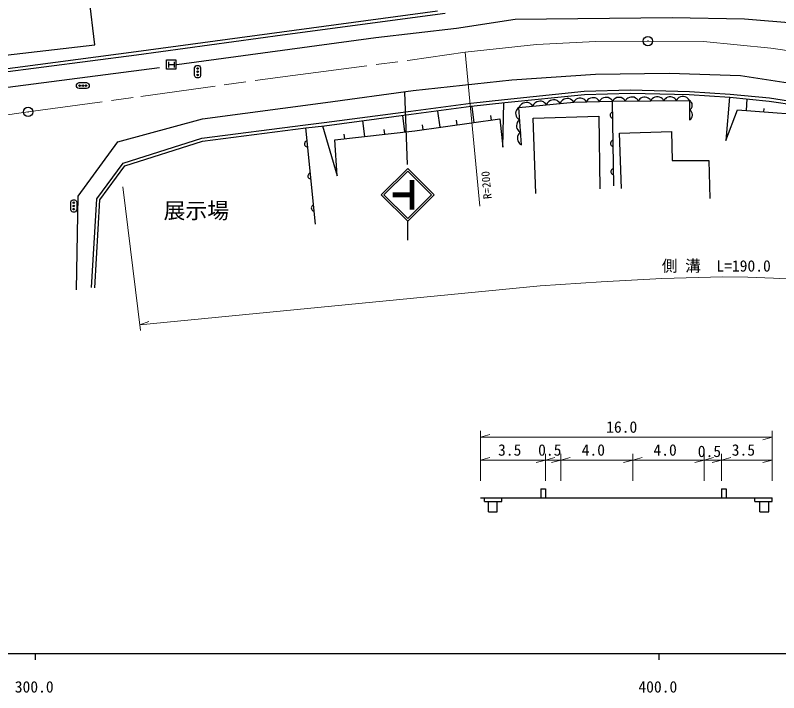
# Model space of a CAD drawing. Units: millimetres, scale not verified. Extents: x 40000 to 680000, y 20000 to 380000.
# Drawn here: x 364806 to 487233, y 198715 to 307356 of the extents above; entities that cross this region are included whole.
import ezdxf
from ezdxf.enums import TextEntityAlignment as Align

# ---------------------------------------------------------------- set-up
doc = ezdxf.new("R2010")
doc.units = ezdxf.units.MM
doc.header["$LTSCALE"] = 1000
doc.linetypes.add('CHAIN', pattern=[18.5, 12, -1.5, 3.5, -1.5])
for name, color, linetype, lineweight in [('M-BGD', 7, 'Continuous', 25), ('M-BGD-EXST', 7, 'Continuous', 25), ('M-BMK', 2, 'CHAIN', 13), ('M-BMK-SRVR', 3, 'Continuous', 25), ('M-STR-HTXT', 7, 'Continuous', 13), ('M-STR-STRC', 7, 'Continuous', 25), ('M-TTL-BAND', 7, 'Continuous', 25)]:
    doc.layers.add(name, color=color, linetype=linetype, lineweight=lineweight)
doc.styles.add('ＭＳ ゴシック', font='')
doc.styles.get('ＭＳ ゴシック').set_extended_font_data('MS Gothic')

msp = doc.modelspace()

# ---------------------------------------------------------------- linework, layer by layer
at = {"layer": 'M-BGD'}
for p, q in [((377587, 302632), (375593, 318891)), ((407569, 304710), (432537, 308046)), ((407636, 304215), (433765, 307706)), ((384189, 301526), (407569, 304710)), ((384255, 301031), (407636, 304215)), ((363246, 300945), (377587, 302632)), ((357249, 298017), (384189, 301526)), ((357317, 297522), (384255, 301031)), ((443257, 293871), (456039, 295162)), ((456039, 295162), (463438, 295384)), ((463438, 295384), (472910, 295138)), ((472910, 295138), (479431, 294707)), ((437850, 293257), (443257, 293871)), ((443310, 293374), (456071, 294663)), ((452805, 293909), (452555, 293752)), ((453063, 293979), (452805, 293909)), ((453326, 294004), (453063, 293979)), ((453593, 293986), (453326, 294004)), ((453868, 293881), (453593, 293986)), ((454057, 293766), (453868, 293881)), ((454772, 293891), (454614, 293768)), ((455009, 294016), (454772, 293891)), ((455248, 294061), (455009, 294016)), ((455488, 294067), (455248, 294061)), ((455729, 294032), (455488, 294067)), ((455972, 293917), (455729, 294032)), ((456134, 293801), (455972, 293917)), ((456071, 294663), (463439, 294883)), ((456626, 293827), (456502, 293698)), ((456791, 293957), (456626, 293827)), ((457040, 294088), (456791, 293957)), ((457291, 294136), (457040, 294088)), ((457543, 294141), (457291, 294136)), ((457796, 294105), (457543, 294141)), ((458051, 293984), (457796, 294105)), ((458221, 293862), (458051, 293984)), ((458350, 293738), (458221, 293862)), ((458725, 293873), (458602, 293744)), ((458890, 294002), (458725, 293873)), ((459140, 294134), (458890, 294002)), ((459391, 294181), (459140, 294134)), ((459643, 294187), (459391, 294181)), ((459895, 294150), (459643, 294187)), ((460150, 294030), (459895, 294150)), ((460321, 293907), (460150, 294030)), ((460449, 293784), (460321, 293907)), ((460849, 293899), (460730, 293778)), ((461008, 294021), (460849, 293899)), ((461247, 294143), (461008, 294021)), ((461486, 294186), (461247, 294143)), ((461726, 294188), (461486, 294186)), ((461967, 294151), (461726, 294188)), ((462208, 294033), (461967, 294151)), ((462369, 293915), (462208, 294033)), ((462490, 293796), (462369, 293915)), ((462861, 293935), (462736, 293808)), ((463028, 294063), (462861, 293935)), ((463278, 294192), (463028, 294063)), ((463530, 294236), (463278, 294192)), ((463439, 294883), (472887, 294638)), ((463782, 294239), (463530, 294236)), ((464034, 294199), (463782, 294239)), ((464287, 294076), (464034, 294199)), ((464457, 293951), (464287, 294076)), ((464584, 293827), (464457, 293951)), ((464712, 293618), (464584, 293827)), ((464949, 293940), (464830, 293819)), ((465108, 294062), (464949, 293940)), ((465346, 294184), (465108, 294062)), ((465586, 294227), (465346, 294184)), ((465826, 294229), (465586, 294227)), ((466066, 294191), (465826, 294229)), ((466308, 294074), (466066, 294191)), ((466469, 293955), (466308, 294074)), ((466590, 293837), (466469, 293955)), ((466712, 293638), (466590, 293837)), ((466836, 293849), (466712, 293638)), ((466961, 293976), (466836, 293849)), ((467127, 294104), (466961, 293976)), ((467378, 294232), (467127, 294104)), ((467630, 294277), (467378, 294232)), ((467882, 294279), (467630, 294277)), ((468134, 294240), (467882, 294279)), ((468387, 294116), (468134, 294240)), ((468557, 293992), (468387, 294116)), ((468684, 293867), (468557, 293992)), ((468812, 293659), (468684, 293867)), ((468930, 293860), (468812, 293659)), ((469049, 293981), (468930, 293860)), ((469207, 294103), (469049, 293981)), ((469446, 294225), (469207, 294103)), ((469686, 294267), (469446, 294225)), ((469926, 294270), (469686, 294267)), ((470166, 294232), (469926, 294270)), ((470407, 294115), (470166, 294232)), ((470569, 293996), (470407, 294115)), ((470690, 293877), (470569, 293996)), ((470812, 293679), (470690, 293877)), ((470936, 293890), (470812, 293679)), ((471060, 294017), (470936, 293890)), ((471227, 294145), (471060, 294017)), ((471478, 294273), (471227, 294145)), ((471729, 294318), (471478, 294273)), ((471981, 294320), (471729, 294318)), ((472234, 294281), (471981, 294320)), ((472487, 294157), (472234, 294281)), ((472656, 294033), (472487, 294157)), ((472784, 293908), (472656, 294033)), ((472912, 293699), (472784, 293908)), ((472887, 294638), (479390, 294209)), ((479346, 294212), (478728, 287275)), ((479390, 294209), (485703, 293595)), ((479431, 294707), (485765, 294091)), ((482041, 292081), (482176, 293938)), ((485765, 294091), (494922, 292678)), ((428251, 291974), (437850, 293257)), ((428317, 291479), (437911, 292761)), ((437911, 292761), (443310, 293374)), ((438416, 290170), (438063, 292699)), ((443004, 286202), (443155, 293357)), ((445580, 292583), (454354, 293442)), ((445705, 292816), (445595, 292584)), ((445824, 292960), (445705, 292816)), ((445986, 293109), (445824, 292960)), ((446236, 293266), (445986, 293109)), ((446495, 293336), (446236, 293266)), ((446757, 293361), (446495, 293336)), ((447024, 293343), (446757, 293361)), ((447300, 293238), (447024, 293343)), ((447488, 293123), (447300, 293238)), ((447632, 293005), (447488, 293123)), ((447785, 292799), (447632, 293005)), ((447895, 293031), (447785, 292799)), ((448013, 293175), (447895, 293031)), ((448176, 293323), (448013, 293175)), ((448426, 293480), (448176, 293323)), ((448684, 293550), (448426, 293480)), ((448947, 293576), (448684, 293550)), ((449214, 293558), (448947, 293576)), ((449489, 293452), (449214, 293558)), ((449677, 293338), (449489, 293452)), ((449822, 293219), (449677, 293338)), ((449974, 293013), (449822, 293219)), ((450084, 293245), (449974, 293013)), ((450203, 293389), (450084, 293245)), ((450365, 293538), (450203, 293389)), ((450615, 293695), (450365, 293538)), ((450874, 293764), (450615, 293695)), ((451136, 293790), (450874, 293764)), ((451403, 293772), (451136, 293790)), ((451679, 293666), (451403, 293772)), ((451867, 293552), (451679, 293666)), ((452011, 293434), (451867, 293552)), ((452164, 293228), (452011, 293434)), ((452274, 293459), (452164, 293228)), ((452392, 293604), (452274, 293459)), ((452555, 293752), (452392, 293604)), ((454201, 293648), (454057, 293766)), ((454354, 293442), (454201, 293648)), ((454354, 293442), (460580, 293577)), ((454497, 293645), (454381, 293442)), ((454614, 293768), (454497, 293645)), ((456257, 293683), (456134, 293801)), ((456381, 293486), (456257, 293683)), ((456502, 293698), (456381, 293486)), ((458481, 293531), (458350, 293738)), ((458602, 293744), (458481, 293531)), ((460580, 293577), (460449, 293784)), ((460580, 293577), (472912, 293699)), ((460764, 280018), (460580, 293577)), ((460730, 293778), (460612, 293577)), ((462612, 293597), (462490, 293796)), ((462736, 293808), (462612, 293597)), ((464830, 293819), (464712, 293618)), ((472912, 293699), (472912, 290571)), ((473062, 293581), (472912, 293671)), ((473152, 293491), (473062, 293581)), ((473242, 293371), (473152, 293491)), ((473332, 293191), (473242, 293371)), ((473242, 292471), (473332, 292651)), ((473362, 293011), (473332, 293191)), ((473332, 292651), (473362, 292831)), ((473362, 292831), (473362, 293011)), ((485703, 293595), (494844, 292184)), ((414329, 290134), (428251, 291974)), ((414390, 289638), (428317, 291479)), ((432953, 289408), (432592, 291993)), ((445067, 291905), (445045, 291662)), ((445045, 291662), (445062, 291423)), ((445062, 291423), (445119, 291187)), ((445170, 292153), (445067, 291905)), ((445278, 292321), (445170, 292153)), ((445389, 292449), (445278, 292321)), ((445580, 292583), (445389, 292449)), ((446010, 286571), (445580, 292583)), ((460228, 291512), (460190, 291391)), ((460190, 291391), (460192, 291231)), ((460287, 291613), (460228, 291512)), ((460385, 291714), (460287, 291613)), ((460484, 291775), (460385, 291714)), ((460604, 291817), (460484, 291775)), ((472912, 292171), (473062, 292261)), ((473072, 292075), (472912, 292171)), ((473062, 292261), (473152, 292351)), ((473168, 291979), (473072, 292075)), ((473152, 292351), (473242, 292471)), ((473264, 291851), (473168, 291979)), ((473360, 291659), (473264, 291851)), ((473392, 291467), (473360, 291659)), ((473392, 291275), (473392, 291467)), ((478728, 287275), (480630, 292183)), ((480630, 292183), (489097, 291569)), ((484864, 291876), (484902, 292413)), ((420842, 287915), (420552, 290438)), ((427253, 288652), (426953, 291265)), ((428856, 288836), (442513, 290742)), ((435684, 289789), (435577, 290556)), ((441147, 290552), (441042, 291302)), ((442513, 290742), (443004, 286202)), ((445119, 291187), (445255, 290956)), ((445312, 290158), (445210, 289910)), ((445255, 290956), (445387, 290805)), ((445421, 290326), (445312, 290158)), ((445387, 290805), (445515, 290693)), ((445532, 290454), (445421, 290326)), ((445515, 290693), (445723, 290588)), ((445723, 290588), (445532, 290454)), ((447830, 290869), (458382, 291176)), ((448259, 278783), (447830, 290869)), ((458382, 291176), (458566, 279519)), ((460192, 291231), (460233, 291112)), ((460233, 291112), (460295, 291013)), ((460295, 291013), (460396, 290914)), ((460396, 290914), (460497, 290855)), ((460497, 290855), (460617, 290817)), ((472912, 290571), (473072, 290667)), ((473072, 290667), (473168, 290763)), ((473168, 290763), (473264, 290891)), ((473264, 290891), (473360, 291083)), ((473360, 291083), (473392, 291275)), ((394747, 287642), (411359, 289795)), ((394855, 287151), (411420, 289299)), ((411359, 289795), (414329, 290134)), ((411420, 289299), (414390, 289638)), ((412966, 273866), (411420, 289299)), ((414086, 289603), (416402, 281596)), ((424048, 288283), (423959, 289054)), ((430222, 289026), (430112, 289810)), ((445210, 289910), (445187, 289668)), ((445187, 289668), (445204, 289428)), ((445204, 289428), (445261, 289192)), ((445261, 289192), (445398, 288961)), ((445398, 288961), (445529, 288810)), ((416034, 287363), (428856, 288836)), ((417636, 287547), (417551, 288291)), ((445352, 287915), (445330, 287673)), ((445455, 288163), (445352, 287915)), ((445563, 288331), (445455, 288163)), ((445529, 288810), (445657, 288699)), ((445674, 288459), (445563, 288331)), ((445657, 288699), (445865, 288593)), ((445865, 288593), (445674, 288459)), ((461695, 288476), (470039, 288722)), ((462002, 279580), (461695, 288476)), ((470039, 288722), (470162, 284059)), ((382096, 283653), (394747, 287642)), ((382401, 283225), (394855, 287151)), ((411215, 286877), (411188, 286754)), ((411188, 286754), (411205, 286595)), ((411205, 286595), (411257, 286480)), ((411265, 286983), (411215, 286877)), ((411257, 286480), (411327, 286387)), ((411354, 287093), (411265, 286983)), ((411447, 287163), (411354, 287093)), ((411562, 287216), (411447, 287163)), ((416402, 281596), (416034, 287363)), ((445330, 287673), (445347, 287433)), ((445347, 287433), (445404, 287197)), ((445404, 287197), (445540, 286966)), ((445540, 286966), (445671, 286815)), ((445671, 286815), (445800, 286704)), ((445800, 286704), (446008, 286598)), ((460289, 286992), (460251, 286872)), ((460251, 286872), (460253, 286712)), ((460253, 286712), (460295, 286592)), ((460348, 287093), (460289, 286992)), ((460295, 286592), (460356, 286493)), ((460447, 287194), (460348, 287093)), ((460356, 286493), (460457, 286394)), ((460546, 287256), (460447, 287194)), ((460665, 287297), (460546, 287256)), ((411327, 286387), (411437, 286298)), ((411437, 286298), (411543, 286248)), ((411543, 286248), (411667, 286221)), ((460457, 286394), (460558, 286336)), ((460558, 286336), (460679, 286297)), ((470162, 284059), (476051, 284059)), ((476051, 284059), (476174, 277985)), ((377861, 277942), (382096, 283653)), ((378351, 277765), (382401, 283225)), ((411756, 281737), (411729, 281613)), ((411729, 281613), (411746, 281454)), ((411805, 281842), (411756, 281737)), ((411894, 281952), (411805, 281842)), ((411987, 282022), (411894, 281952)), ((412103, 282075), (411987, 282022)), ((460351, 282473), (460312, 282352)), ((460312, 282352), (460315, 282192)), ((460315, 282192), (460356, 282073)), ((460409, 282573), (460351, 282473)), ((460356, 282073), (460417, 281974)), ((460508, 282675), (460409, 282573)), ((460417, 281974), (460519, 281875)), ((460607, 282736), (460508, 282675)), ((460519, 281875), (460620, 281816)), ((460727, 282778), (460607, 282736)), ((460620, 281816), (460740, 281778)), ((411746, 281454), (411798, 281339)), ((411798, 281339), (411868, 281246)), ((411868, 281246), (411978, 281157)), ((411978, 281157), (412084, 281107)), ((412084, 281107), (412207, 281080)), ((377055, 263682), (377861, 277942)), ((377554, 263654), (378351, 277765)), ((412346, 276701), (412297, 276596)), ((412435, 276811), (412346, 276701)), ((412528, 276881), (412435, 276811)), ((412643, 276934), (412528, 276881)), ((412297, 276596), (412270, 276472)), ((412270, 276472), (412286, 276313)), ((412286, 276313), (412339, 276198)), ((412339, 276198), (412409, 276105)), ((412409, 276105), (412519, 276016)), ((412519, 276016), (412624, 275966)), ((412624, 275966), (412748, 275939)), ((449064, 231415), (449850, 231415)), ((449064, 231415), (449064, 229954)), ((449850, 231415), (449850, 229954)), ((478040, 231415), (478825, 231415)), ((478040, 231415), (478040, 229954)), ((478825, 231415), (478825, 229954)), ((439428, 229954), (486187, 229954)), ((440033, 229403), (440033, 229954)), ((440033, 229403), (442831, 229403)), ((440671, 227734), (440671, 229403)), ((442095, 227734), (442095, 229403)), ((442831, 229403), (442831, 229954)), ((483390, 229403), (483390, 229954)), ((483390, 229403), (486187, 229403)), ((484212, 227734), (484212, 229403)), ((485635, 227734), (485635, 229403)), ((486187, 229403), (486187, 229954)), ((440671, 227734), (442095, 227734)), ((484212, 227734), (485635, 227734))]:
    msp.add_line(p, q, dxfattribs=at)
at = {"layer": 'M-BGD-EXST'}
for p, q in [((389078, 298702), (389078, 300202)), ((389078, 300202), (390578, 300202)), ((390578, 300202), (390578, 298702)), ((389378, 299902), (389378, 299002)), ((389378, 299452), (390278, 299452)), ((390278, 299902), (390278, 299002)), ((393566, 298901), (393646, 299101)), ((393566, 297701), (393566, 298901)), ((393646, 299101), (393766, 299221)), ((393766, 299221), (393926, 299301)), ((393926, 299301), (394166, 299301)), ((394166, 299301), (394326, 299221)), ((394326, 299221), (394446, 299101)), ((394446, 299101), (394526, 298901)), ((394526, 298901), (394526, 297701)), ((390578, 298702), (389078, 298702)), ((393646, 297501), (393566, 297701)), ((393766, 297381), (393646, 297501)), ((394446, 297501), (394326, 297381)), ((394526, 297701), (394446, 297501)), ((374641, 296197), (374721, 296357)), ((374721, 296357), (374841, 296477)), ((374841, 296477), (375041, 296557)), ((375041, 296557), (376241, 296557)), ((376241, 296557), (376441, 296477)), ((376441, 296477), (376561, 296357)), ((376561, 296357), (376641, 296197)), ((393926, 297301), (393766, 297381)), ((394166, 297301), (393926, 297301)), ((394326, 297381), (394166, 297301)), ((374641, 295957), (374641, 296197)), ((374721, 295797), (374641, 295957)), ((374841, 295677), (374721, 295797)), ((375041, 295597), (374841, 295677)), ((376241, 295597), (375041, 295597)), ((376441, 295677), (376241, 295597)), ((376561, 295797), (376441, 295677)), ((376641, 295957), (376561, 295797)), ((376641, 296197), (376641, 295957)), ((373708, 277378), (373788, 277578)), ((373708, 276178), (373708, 277378)), ((373788, 277578), (373908, 277698)), ((373908, 277698), (374068, 277778)), ((374068, 277778), (374308, 277778)), ((374308, 277778), (374468, 277698)), ((374468, 277698), (374588, 277578)), ((374588, 277578), (374668, 277378)), ((374668, 277378), (374668, 276178)), ((373788, 275978), (373708, 276178)), ((373908, 275858), (373788, 275978)), ((374068, 275778), (373908, 275858)), ((374308, 275778), (374068, 275778)), ((374468, 275858), (374308, 275778)), ((374588, 275978), (374468, 275858)), ((374668, 276178), (374588, 275978))]:
    msp.add_line(p, q, dxfattribs=at)
for centre in [(394046, 298821), (394046, 298301), (394046, 297781), (375121, 296077), (375641, 296077), (376161, 296077), (374188, 277298), (374188, 276778), (374188, 276258)]:
    msp.add_circle(centre, 120, dxfattribs=at)
at = {"layer": 'M-BMK'}
for p, q in [((436930, 301460), (448396, 302644)), ((448396, 302644), (457918, 303134)), ((457918, 303134), (466261, 303222)), ((466261, 303222), (475163, 303128)), ((475163, 303128), (485966, 302097)), ((428157, 300172), (436930, 301460)), ((485966, 302097), (495881, 300576)), ((409292, 297706), (428157, 300172)), ((384949, 294338), (409292, 297706)), ((366852, 291853), (384949, 294338)), ((358722, 290706), (366852, 291853))]:
    msp.add_line(p, q, dxfattribs=at)
at = {"layer": 'M-BMK-SRVR'}
for centre, radius in [((466261, 303222), 750), ((466261, 303222), 30), ((366852, 291853), 750), ((366852, 291853), 30)]:
    msp.add_circle(centre, radius, dxfattribs=at)
at = {"layer": 'M-STR-HTXT'}
for p, q in [((436930, 301460), (439328, 276724)), ((382066, 279824), (384903, 256817)), ((384795, 257693), (448986, 263966)), ((384795, 257693), (386247, 258257)), ((439428, 232718), (439428, 240712)), ((439428, 239712), (440928, 240132)), ((486187, 240712), (486187, 232718)), ((439428, 239712), (486187, 239712)), ((486187, 239712), (484687, 239292)), ((439428, 236031), (440928, 236451)), ((449850, 237031), (449850, 232718)), ((449850, 236031), (451350, 236451)), ((452285, 237031), (452285, 232718)), ((452285, 236031), (453785, 236451)), ((463819, 237031), (463819, 232718)), ((463819, 236031), (465319, 236451)), ((475292, 237031), (475292, 232718)), ((475292, 236031), (476792, 236451)), ((478040, 237031), (478040, 232718)), ((478040, 236031), (479540, 236451)), ((439428, 236031), (449850, 236031)), ((449850, 236031), (448350, 235611)), ((449850, 236031), (452285, 236031)), ((452285, 236031), (450785, 235611)), ((452285, 236031), (463819, 236031)), ((463819, 236031), (462319, 235611)), ((463819, 236031), (475292, 236031)), ((475292, 236031), (473792, 235611)), ((475292, 236031), (478040, 236031)), ((478040, 236031), (476540, 235611)), ((478040, 236031), (486187, 236031)), ((486187, 236031), (484687, 235611))]:
    msp.add_line(p, q, dxfattribs=at)
msp.add_lwpolyline([(448986, 263966), (458763, 264612), (468489, 265136), (478288, 265387), (482288, 265356), (486413, 265217), (490407, 264976), (494394, 264632), (498173, 264215), (501863, 263707), (506600, 262933), (511322, 262058), (515394, 261213), (519485, 260259), (522577, 259437), (525561, 258534), (528213, 257631), (531019, 256564), (534127, 255236), (537212, 253806), (538133, 253370)], dxfattribs=at)
at = {"layer": 'M-STR-STRC'}
for p, q in [((435568, 305308), (444959, 306720)), ((444959, 306720), (470171, 307007)), ((470171, 307007), (481739, 306802)), ((481739, 306802), (490463, 306035)), ((422626, 303774), (435568, 305308)), ((390720, 299445), (422626, 303774)), ((360005, 295362), (387940, 298966)), ((444424, 296996), (457860, 297928)), ((457860, 297928), (469670, 298082)), ((469670, 298082), (481096, 297701)), ((481096, 297701), (497354, 295171)), ((428626, 295309), (444424, 296996)), ((414562, 293363), (428626, 295309)), ((427236, 295037), (427666, 283442)), ((394853, 290755), (414562, 293363)), ((381279, 287074), (394853, 290755)), ((374914, 278331), (381279, 287074)), ((427744, 282802), (423502, 278559)), ((423926, 278559), (427744, 282378)), ((431987, 278559), (427744, 282802)), ((427744, 282378), (431563, 278559)), ((428144, 280909), (428144, 276209)), ((428274, 280909), (428274, 276209)), ((428404, 280909), (428404, 276209)), ((428534, 280909), (428534, 276209)), ((428664, 280909), (428664, 276209)), ((374607, 263300), (374914, 278331)), ((423502, 278559), (427744, 274317)), ((427744, 274741), (423926, 278559)), ((425414, 278909), (425414, 278209)), ((425544, 278909), (425544, 278209)), ((425674, 278909), (425674, 278209)), ((425804, 278909), (425804, 278209)), ((425934, 278909), (425934, 278209)), ((426064, 278909), (426064, 278209)), ((426194, 278909), (426194, 278209)), ((426324, 278909), (426324, 278209)), ((426454, 278909), (426454, 278209)), ((426584, 278909), (426584, 278209)), ((426714, 278909), (426714, 278209)), ((426844, 278909), (426844, 278209)), ((426974, 278909), (426974, 278209)), ((427104, 278909), (427104, 278209)), ((427234, 278909), (427234, 278209)), ((427364, 278909), (427364, 278209)), ((427494, 278909), (427494, 278209)), ((427624, 278909), (427624, 278209)), ((431563, 278559), (427744, 274741)), ((427744, 274317), (431987, 278559)), ((427754, 278909), (427754, 278209)), ((427884, 278909), (427884, 278209)), ((428014, 278909), (428014, 278209)), ((427744, 271317), (427744, 274317))]:
    msp.add_line(p, q, dxfattribs=at)
at = {"layer": 'M-TTL-BAND'}
for p, q in [((40000, 205000), (579000, 205000)), ((368000, 205000), (368000, 204000)), ((468000, 205000), (468000, 204000))]:
    msp.add_line(p, q, dxfattribs=at)

# ---------------------------------------------------------------- texts
at = {"layer": 'M-BGD', "style": 'ＭＳ ゴシック'}
msp.add_text('展示場', height=2566, dxfattribs=at).set_placement((388590, 273985), align=Align.BOTTOM_LEFT)
at = {"layer": 'M-STR-HTXT', "style": 'ＭＳ ゴシック'}
msp.add_text('R=200', height=1320, rotation=94.8, dxfattribs=at).set_placement((441592, 277971), align=Align.BOTTOM_LEFT)
for s, p in [('側 溝\u3000L=190.0', (468483, 265699)), ('16.0', (459558, 239861)), ('3.5', (442222, 236180)), ('0.5', (448651, 236180)), ('4.0', (455635, 236180)), ('4.0', (467139, 236180)), ('0.5', (474249, 235964)), ('3.5', (479697, 236180))]:
    msp.add_text(s, height=1833, dxfattribs=at).set_placement(p, align=Align.BOTTOM_LEFT)
at = {"layer": 'M-TTL-BAND', "style": 'ＭＳ ゴシック'}
for s, p in [('300.0', (367844, 198195)), ('400.0', (467844, 198195))]:
    msp.add_text(s, height=1833, dxfattribs=at).set_placement(p, align=Align.BOTTOM_CENTER)

doc.saveas('drawing.dxf')
